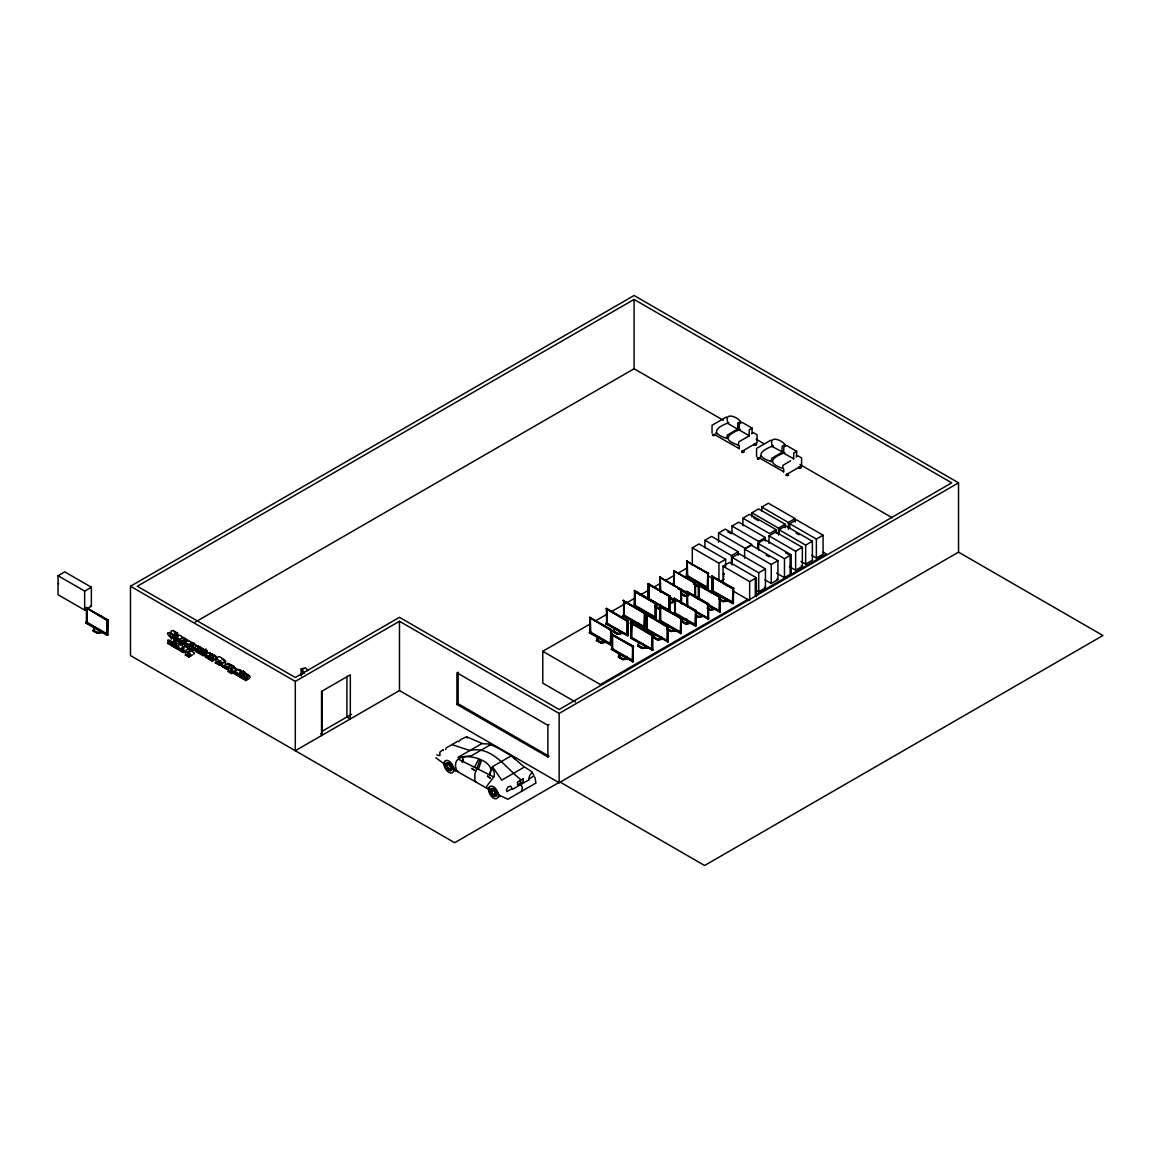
<?xml version="1.0" encoding="UTF-8"?>
<svg xmlns="http://www.w3.org/2000/svg" width="1161" height="1161" viewBox="0 0 1161 1161"><rect width="100%" height="100%" fill="white"/><g stroke="black" fill="none" stroke-linecap="round" stroke-linejoin="round"><path stroke-width="1.5" d="M346.921 676.37L346.892 717.005L350.303 718.964L350.332 674.802L321.539 691.419L321.539 735.566M752.009 432.676L752.168 428.162L742.14 422.372L739.397 423.736L739.049 429.947L749.353 435.723M796.504 455.838L796.664 451.324L786.636 445.534L783.893 446.898L783.544 453.109L793.848 458.885M185.731 640.321L186.95 640.335M201.564 649.55L200.36 647.243L196.862 649.275L198.081 650.74C198.415 653.454 195.266 650.465 196.659 649.086L200.171 647.069L200.171 648.738M462.775 759.686L462.789 759.613M235.291 669.273L234.957 667.793L233.927 668.054M723.709 576.32L723.884 576.654M177.502 636.184L177.43 634.936L175.209 634.965M206.861 653.033L203.262 655.181L202.609 653.121L207.166 651.103L206.107 650.494L202.609 652.511C204.089 650.45 198.531 651.756 201.085 652.25C199.242 654.369 205.12 657.619 203.335 654.47M207.558 652.888L209.894 652.584L211.97 655.181M751.66 433.88L753.199 432.574L757.074 434.765L757.074 442.617L742.764 450.874M796.156 457.042L797.694 455.736L801.569 457.927L801.569 465.764L787.26 474.036M445.737 749.455L445.998 748.032L457.913 741.153M224.102 661.189L223.652 660.261M444.46 761.674L444.576 763.517M489.042 787.419L489.158 789.248M179.868 644.95L180.927 644.877M715.016 435.331L714.392 434.33M754.099 444.286L754.447 445.156M757.538 457.492L757.538 458.972M758.888 458.972L759.381 457.782L757.538 457.623M788.566 475.27L787.608 474.196M799.218 466.969L798.594 467.97M248.207 676.341L249.325 676.355M489.478 774.837L491.524 767.769M489.231 774.706C500.609 759.018 447.493 745.841 456.563 770.091L459.016 772.471M478.419 769.264L481.351 760.847M103.358 632.324L97.335 633.282L92.895 630.742L94.476 627.259M101.036 632.266L97.553 632.818L93.693 630.612L95.057 627.245M596.507 640.596L598.089 636.75L596.507 640.596L600.963 643.121L606.985 642.164M597.305 640.117L601.166 642.309L606.39 641.83L601.166 642.657L597.305 640.466L598.684 637.084M597.305 640.466L598.684 637.433M613.037 631.729L614.619 627.883L613.037 631.729L617.478 634.269L623.501 633.311M613.835 631.25C624.574 636.344 609.061 632.672 615.199 628.217M613.835 631.599L615.199 628.58M630.887 623.472L632.252 620.09M618.436 657.213L620.018 653.367L618.436 657.213L622.876 659.738L628.914 658.795M626.577 658.737L623.094 659.288L619.234 657.082L620.613 653.701M619.234 657.082L620.613 654.049M655.515 605.316L656.575 603.343M637.708 645.922L642.149 648.114L648.172 647.504L642.149 648.462L637.708 645.922L639.276 642.091M638.492 645.458C649.246 650.537 633.732 646.88 639.871 642.425M663.599 639.087L657.576 640.045L653.135 637.505L654.18 634.835M653.135 637.505L654.717 634.022M661.277 639.029L657.794 639.58L653.933 637.389L655.297 634.008M653.933 637.389L655.297 634.356M681.086 592.299L682.146 589.977M681.362 593.344C692.203 598.916 676.297 593.808 682.726 590.659M667.038 627.462L668.097 625.489M667.314 628.507L668.678 625.474L667.314 628.856L671.174 631.062L676.399 630.234L671.174 630.713L667.314 628.856M693.436 583.881L695.018 580.384M695.613 580.718L694.234 583.751L698.095 585.957L703.319 585.129M682.741 617.681L681.159 621.179L685.614 623.718L691.637 623.109L685.614 624.067L681.159 621.527M691.042 622.775L685.817 623.602L681.957 621.396L683.336 618.029M681.957 621.396L683.336 618.378M719.167 598.06L720.226 595.724M726.771 600.73L723.288 601.296L719.443 599.091L720.807 595.709M474.501 767.29L478.564 759.323M479.957 760.078L474.864 773.966L474.878 780.671L476.315 782.267M491.335 767.508L493.512 770.904A5.457 4.049 81.1 0 1 493.759 776.985L487.098 785.75L486.474 788.029M215.67 657.503L215.003 656.502M741.589 451.397L741.806 452.456M743.722 452.456L743.722 451.237L741.806 451.353M785.953 474.864L786.911 474.196M788.421 475.459L787.927 474.269M798.594 467.564L800.843 467.215M801.061 468.159L800.248 466.896M716.076 432.618L715.8 435.302L739.296 448.683M185.673 638.695L182.161 640.727L184.512 642.236A1.596 0.914 60 0 1 184.933 642.947L187.356 643.833L189.098 647.722L179.694 642.294L180.71 642.12L179.694 639.363L183.191 637.331L185.673 638.695L183.336 640.857M185.02 643.209C186.645 639.827 192.175 640.306 191.463 644.268M216.991 658.069L215.873 656.139A1.93 1.117 60 0 0 214.858 656.052L211.099 658.331L214.596 655.399L214.596 656.299M458.653 741.69L460.641 739.586L466.519 736.742L467.259 738.077M203.291 653.527L207.166 651.103M211.099 658.331L211.36 658.084A1.93 1.117 60 0 1 212.376 658.156C216.251 662.467 208.211 655.559 212.361 661.16L215.873 659.129M244.623 677.69L248.135 674.759L244.884 677.443A1.93 1.117 60 0 1 245.914 677.516C249.717 681.768 241.807 674.933 245.9 680.52L249.397 678.488M248.135 675.658L248.396 675.412A1.93 1.117 60 0 1 249.412 675.499L250.152 677.443M739.296 446.027L739.006 448.712M760.571 455.78L760.295 458.464L783.791 471.845M783.791 469.189L783.501 471.859M712.767 434.461L712.419 435.331M754.447 443.937L754.099 444.808M185.673 639.508L188.024 640.219A1.596 0.914 60 0 1 188.43 640.916L188.532 641.191M521.536 791.367L522.377 787.463L520.404 783.849L520.346 779.249C505.63 767.798 491.495 745.275 469.828 750.543L451.948 744.593M58.05 575.725L64.755 571.865L91.371 587.234L91.371 606.231L84.666 610.091L58.05 594.722L58.05 575.725L84.666 591.094L91.371 587.234M107.871 620.453L85.972 607.624L107.871 619.742L107.262 635.401L85.827 623.022L86.436 621.962M86.582 608.683L87.046 622.311L85.827 623.022M130.482 586.261L634.08 295.504L958.536 482.831L958.536 552.143L559.138 782.732L399.486 690.563L295.3 750.717L295.3 681.42L130.482 586.261L130.482 655.559L454.633 842.712L558.833 782.558M634.08 299.436L137.288 586.261L295.3 677.487L399.486 617.333L559.138 709.502L951.73 482.831L634.08 299.436L634.08 368.748L195.28 622.078M106.797 620.366L107.871 619.742M106.652 634.341L107.262 620.09M107.871 634.341L107.262 635.401M173.918 636.968C174.208 640.582 167.648 635.865 167.605 633.558A1.553 0.9 60 0 1 167.648 632.919L169.854 632.469L173.308 634.806L177.502 632.73L177.502 634.69L174.005 636.707L172.263 634.53A6.24 3.599 60 0 0 171.073 633.79L169.869 633.891L170.028 635.502L172.974 637.52L177.43 634.936M173.308 634.806L177.502 632.73M172.017 642.018L176.53 640.219L176.53 641.989L173.033 644.007L171.93 642.73A7.546 4.354 60 0 0 169.999 641.191C167.097 639.174 180.956 651.64 168.867 643.963L167.924 643.833C165.007 637.621 181.755 655.921 167.721 640.698A1.466 0.842 60 0 1 168.069 639.987L169.506 640.204A9.056 5.224 60 0 1 170.986 641.119L173.033 642.236L176.53 640.219M176.356 646.198L178.838 647.199L180.274 650.799L173.642 646.967L174.847 646.895L173.816 642.744L177.314 640.727L179.853 642.12L179.853 644.166L176.356 646.198L176.356 644.137L182.03 640.945M173.642 646.967L175.979 645.618M182.233 643.121L183.046 641.975L183.583 643.905L182.233 643.121L185.731 641.104M176.356 647.838L177.169 646.721L177.735 648.636L176.356 647.838L178.692 646.488M179.244 649.434L182.741 647.417L182.117 644.906L179.853 644.166M185.804 645.821L186.413 644.224L185.31 643.513L185.731 645.777L188.067 644.428M192.349 655.051L188.837 657.068L185.092 654.906L186.123 654.731L185.092 650.653L189.606 648.578L188.575 644.486L192.087 642.468C200.519 644.399 184.236 648.984 194.627 643.862M187.951 646.3L190.288 644.95M194.656 649.565L192.32 650.915L191.115 649.449L191.115 648.302L193.452 646.953M203.088 650.987L203.088 648.752L199.59 650.77L200.606 654.369L195.57 651.321L194.119 647.693L197.631 645.676L200.171 647.069M187.632 652.047C195.121 646.837 187.56 655.486 185.092 650.653M188.837 657.068L187.632 654.47L189.969 653.121M196.789 651.379L199.126 650.029M200.272 651.51C201.071 651.089 206.6 647.664 206.107 650.494M200.272 651.785L204.597 650.233M199.59 653.004L206.107 649.246M203.77 652.453L206.789 651.495M202.769 655.007L206.411 653.092M212.361 661.16L208.617 658.984L209.648 658.824L208.617 656.067L212.115 654.035L214.596 655.399M208.53 657.924L207.732 658.49L205.555 657.271L204.22 654.369L207.195 655.181L208.559 657.648L205.7 656.183L207.95 657.982L210.896 656.299M208.617 658.984L210.954 657.634M211.157 659.695L213.493 658.345M215.278 662.844L216.614 662.641L215.278 658.65L218.79 656.633C219.269 656.067 229.515 662.597 224.552 662.162L221.054 664.194L223.289 667.459L218.486 663.076L219.821 665.456L215.278 662.844L217.615 661.494M218.486 662.249L220.488 663.294L218.486 661.291L218.486 662.249L220.822 660.899M222.404 666.341L225.916 664.324L224.552 662.162M233.869 672.204L231.532 673.554L227.788 671.377L228.819 671.218L227.788 667.125L231.286 665.108C239.732 667.038 223.449 671.624 233.825 666.501M231.532 673.554L230.328 670.942L232.664 669.592M240.907 673.844C238.948 674.483 238.716 678.053 236.771 674.73A2.191 1.263 60 0 1 235.712 674.744C230.197 671.914 239.253 672.974 235.32 672.451C231.358 669.824 242.896 667.067 241.677 673.104M245.9 680.52L238.861 676.457L239.892 676.282L238.861 673.525L242.373 671.508L244.913 672.901L244.913 675.136M238.861 676.457L241.198 675.107M238.861 673.525L241.401 674.918L244.913 672.901M242.141 678.343L243.171 678.184L242.156 675.426L245.653 673.395L248.135 674.759M242.417 678.503L241.401 677.153L243.737 675.804M244.695 679.054L248.193 677.023M726.351 417.017L712.041 425.289L712.041 433.14M728.76 422.662C715.452 427.698 710.329 433.445 727.294 438.51M295.3 681.42L399.486 621.266L559.138 713.434L958.536 482.831M737.351 429.28L727.294 435.099L726.597 438.452M740.37 429.367C727.062 434.403 721.939 440.135 738.889 445.214M748.961 435.985L738.889 441.79L738.207 445.142M770.846 440.179L756.537 448.451L756.537 456.302M773.255 445.824C759.947 450.86 754.824 456.607 771.775 461.672M783.283 451.614L771.775 458.261L771.093 461.599M784.865 452.529C772.05 457.666 766.158 462.818 782.993 468.478M322.671 730.98L351.536 714.32M790.583 460.801L782.993 465.314L782.703 468.304M751.922 516.964L751.922 512.77L758.626 508.895L785.242 524.264L785.242 527.718M761.747 511.304L761.747 507.096L768.437 503.235L795.067 518.604L795.067 522.058M704.901 547.803L704.901 540.271L711.606 536.397L738.222 551.765L738.222 555.219M742.909 525.715L742.909 518.198L749.614 514.323L776.23 529.692L776.23 533.146M692.304 565.218L692.304 547.818L699.009 543.958L725.64 559.326L725.64 566.234M718.586 532.986L725.291 529.126L751.907 544.494L745.202 548.355L718.586 532.986L718.586 542.187M731.981 533.552L731.981 526.02L738.686 522.16L765.302 537.528L765.302 540.982M634.936 591.733L634.936 605.621L634.632 590.499L656.081 602.878L656.081 618.189L634.022 606.158L634.632 590.499M634.632 591.21L655.776 603.764L655.776 617.652L655.152 603.415M708.413 573.94L686.514 561.111L708.413 573.229L707.804 588.888L686.369 576.509L686.978 560.85M610.57 630.118L611.179 644.355L611.179 630.467L589.585 617.463L611.484 629.581L610.875 645.24L589.44 632.861L590.049 631.802M669.665 596.71L648.07 583.707L669.97 595.825L669.36 611.484L669.97 610.425M681.551 589.977L659.651 577.148L708.283 604.678M634.791 591.82L681.043 618.247L681.188 632.76L681.188 618.871M606.884 609.583L606.884 623.472L606.564 608.349L628.014 620.729L628.014 636.025L605.955 623.994L606.564 622.935M687.123 562.171L687.588 575.798L686.369 576.509M590.209 618.537L590.659 632.15L589.44 632.861M606.564 609.046L627.709 621.614L627.709 635.502L627.1 621.251M648.68 584.767L669.36 596.173L668.751 610.425M660.275 578.207L660.725 591.834M695.541 583.519L673.641 570.704L695.541 582.807L695.541 597.407M606.724 609.67L607.188 623.297L605.955 623.994M645.066 613.298L623.167 600.484L645.066 612.602L644.457 628.246L623.022 615.867L623.631 614.808M674.251 571.763L674.106 585.739M623.776 601.543L644.457 612.95L643.847 627.187M575.45 701.999L542.767 683.132L542.767 651.292L589.875 624.11M594.577 621.382L607.145 614.14M611.847 611.412L633.819 598.728M640.103 595.1L647.954 590.572M654.238 586.944L660.507 583.315M665.224 580.602L674.643 575.159M677.777 573.345L687.196 567.918M456.926 704.451L458.131 703.755L549.066 756.261L547.876 756.957L456.926 704.451L456.926 672.799L547.876 725.291L549.066 724.609M634.022 606.158L635.241 605.447L635.241 591.559M647.911 598.394L648.52 583.446M669.36 610.062L648.52 598.742L669.36 610.773M673.482 585.376L674.091 570.428M623.022 615.867L624.241 615.17L624.241 601.282M751.922 512.77L778.538 528.139L785.242 524.264M761.747 507.096L788.363 522.465L795.067 518.604M704.901 540.271L731.517 555.64L738.222 551.765M776.23 529.692L769.525 533.567L742.909 518.198M692.304 547.818L718.935 563.187L725.64 559.326M744.622 558.296L744.622 549.109L751.327 545.235L777.943 560.603L777.943 579.6L771.238 583.475L764.968 579.861M731.981 526.02L758.597 541.389L765.302 537.528M779.06 533.944L779.06 529.75L785.765 525.875L812.381 541.244L812.381 560.241L805.676 564.115L800.974 561.402M789.741 527.892L789.741 523.684L796.446 519.823L823.076 535.192L823.076 554.189L816.372 558.049L811.67 555.335M769.017 543.392L769.017 535.86L775.708 531.999L802.338 547.368L802.338 566.365L795.633 570.225L789.364 566.612M732.112 564.957L732.112 557.425L738.817 553.55L765.433 568.919L765.433 587.916L758.728 591.791L755.608 589.977M757.857 547.513L757.857 543.304L764.562 539.444L791.178 554.813L791.178 573.81L784.473 577.67L776.636 573.157M655.007 603.502L656.081 602.878M707.354 573.839L708.413 573.229M610.425 630.205L611.484 629.581M668.896 596.449L669.97 595.825M680.491 589.89L681.551 589.266L681.551 603.865M611.484 630.292L589.585 617.463M626.94 621.338L628.014 620.729M723.042 583.62L723.042 566.22L729.747 562.359L756.362 577.728L756.362 596.725M694.467 583.432L695.541 582.807M643.992 613.211L645.066 612.602M659.114 605.113L660.493 604.315M696.136 611.237L674.236 598.408L696.136 610.526L695.526 626.185L660.043 605.607L660.362 620.729L659.738 606.492M611.978 648.418L611.368 649.478L632.803 661.857L633.413 646.213L611.513 634.095L632.963 646.474L633.108 660.972L632.498 646.735M630.626 638.202L631.845 637.491L631.845 623.602L630.931 637.316L631.236 622.543L652.685 634.922L652.685 650.233L630.626 638.202L631.236 622.543M733.621 588.917L711.722 576.103L733.621 588.221L733.012 603.865L711.562 591.486L712.172 590.427M646.982 615.359L646.982 629.262L646.662 614.125L668.112 626.505L668.112 641.815L646.053 629.784L646.662 628.725M660.043 606.303L681.492 618.682M686.064 591.297L684.7 592.095L687.588 593.764M631.236 623.254L652.38 635.807L652.38 649.696L651.756 635.459M698.719 584.36L698.414 599.134L698.719 584.36L720.168 596.739L720.168 612.036L707.296 605.316M611.978 634.53L633.108 647.083M646.662 614.837L667.807 627.39L667.807 641.278L667.198 627.042M660.203 606.927L680.883 618.334L680.273 632.571M687.297 592.734L687.443 606.535L687.138 591.413L708.587 603.793L708.587 619.089L695.715 612.369M612.123 635.154L632.803 646.561L632.194 660.798M698.719 585.071L720.168 597.451M712.332 577.162L733.012 588.569L732.402 602.806M646.822 615.461L647.287 629.073L646.053 629.784M674.846 599.468L707.963 618.029L707.963 604.141M698.878 585.681L719.544 597.088L718.935 611.339M638.492 622.76L637.113 623.544L634.225 621.875M724.116 573.36L723.492 574.579M724.101 574.231L724.116 574.797M654.848 617.478L655.617 603.139L634.182 590.76M707.194 587.829L707.804 573.578M656.081 617.478L655.472 618.537M610.265 644.181L610.875 629.944M708.413 587.829L707.804 588.888M611.484 644.181L610.875 645.24M626.795 635.314L627.564 620.99L606.115 608.611M720.27 581.414L724.29 579.092M605.955 623.297L628.014 635.328M645.066 627.187L644.457 628.246M680.419 618.595L681.492 617.986L680.883 633.63L659.433 621.251L660.043 605.607M659.433 621.251L660.667 620.554L660.667 606.666M675.31 599.207L675.31 613.095L674.091 613.806L674.701 612.747M711.562 591.486L712.781 590.789L712.781 576.901M611.368 649.478L612.587 648.781L612.587 634.893M686.833 606.187L687.138 591.413M744.622 549.109L771.238 564.478L777.943 560.603M779.06 529.75L805.676 545.119L812.381 541.244M789.741 523.684L816.372 539.052L823.076 535.192M769.017 535.86L795.633 551.228L802.338 547.368M732.112 557.425L758.728 572.794L765.433 568.919M651.611 635.546L652.685 634.922M732.547 588.83L733.621 588.221M757.857 543.304L784.473 558.673L791.178 554.813M632.353 646.822L633.413 646.213M667.038 627.129L668.112 626.505M695.076 611.15L696.136 610.526M719.094 597.364L720.168 596.739M707.513 604.402L708.587 603.793M723.042 566.22L749.658 581.588L756.362 577.728M641.83 644.21L643.209 643.412M686.659 619.016L685.295 619.814L688.183 621.483M626.838 656.371L625.46 657.155L622.572 655.486M660.159 637.462L661.523 636.678M651.452 649.521L652.221 635.198L630.786 622.804M681.492 632.571L680.883 633.63M652.685 649.521L652.076 650.581M666.893 641.104L667.648 626.78L646.213 614.387M694.917 625.126L695.526 610.875M633.413 660.798L632.803 661.857M711.562 590.775L733.621 602.806M668.112 641.104L667.502 642.164M696.136 625.126L695.526 626.185M720.168 611.339L719.559 612.398M708.587 618.392L707.978 619.452M491.001 744.462L471.729 755.593L457.913 757.422L481.728 743.679L489.216 743.983L497.706 747.815M747.916 599.337L600.353 684.54L542.767 651.292M755.767 594.809L826.414 554.029L823.294 552.23M511.899 788.754L506.922 791.642L506.53 789.553L508.054 786.824L510.753 786.171L512.509 789.364L529.503 779.553L528.894 778.944C529.068 774.924 532.855 769.743 533.886 776.07L528.894 778.944M173.511 631.7L174.571 631.758A6.24 3.599 60 0 1 175.384 632.223M194.627 644.413L197.602 646.575A1.495 0.856 60 0 1 197.747 647.272M191.115 646.445L194.09 648.593A1.495 0.856 60 0 1 194.206 649.58L192.726 649.928L191.115 648.302M191.144 650.581L194.119 652.729A1.495 0.856 60 0 1 194.221 653.716L193.423 654.223M187.632 652.598L190.622 654.746A1.495 0.856 60 0 1 190.723 655.733L189.243 656.081L187.632 654.47M233.825 667.053L236.815 669.2A1.495 0.856 60 0 1 236.917 670.187M230.328 669.084L233.303 671.232A1.495 0.856 60 0 1 233.419 672.219L231.939 672.567L230.328 670.942M714.668 435.564L712.767 435.564M728.121 423.083C723.448 412.576 735.668 415.391 740.645 421.588M772.616 446.245C767.929 435.738 780.163 438.553 785.141 444.75M782.63 452.035L771.934 446.404M488.752 744.694L491.263 744.07L491.582 745.043M301.163 675.992L301.163 668.925L305.546 667.778L307.781 670.637M303.993 668.707L302.44 669.113L302.44 674.352M320.683 733.781L322.236 733.375L322.236 690.984M756.072 445.156L754.723 445.156M742.082 451.237L743.925 451.513M743.432 452.456L742.082 452.456M758.888 458.842L757.538 458.842M786.577 474.385L787.608 474.312M93.693 630.612L97.553 632.469L102.778 631.642M92.895 630.742L97.335 632.934L103.358 631.976M694.917 584.723L697.892 586.421L702.405 585.695M685.222 595.535L688.705 594.983M680.564 593.46L685.005 595.999L688.705 595.332M680.564 593.822L685.005 596.348L688.023 595.869M674.715 601.442L671.232 602.341M675.542 601.732L671.029 602.806L675.542 602.095M719.443 599.091L723.288 600.934L726.771 600.382M718.644 598.858L723.085 601.398L729.108 600.44M718.644 599.221L723.085 601.746L729.108 600.803M707.267 608.001L709.835 609.467L715.06 608.64M639.972 624.487L634.748 625.315L630.887 623.123M636.039 625.547L640.553 624.821M637.549 625.648L640.553 625.184M695.686 615.054L698.254 616.52L703.479 615.693M617.696 633.456L621.179 632.89M613.037 631.381L617.478 633.906L623.501 632.963M681.957 621.048L685.817 623.254L691.042 622.427M666.516 628.638L670.956 631.163L676.979 630.568L670.956 631.526L666.516 628.986M596.507 640.233L600.963 642.773L606.985 641.815M653.933 637.041L657.794 639.232L661.277 638.681M662.089 638.985L657.576 639.696L653.135 637.157M642.352 647.649L647.577 646.822M619.234 656.734L623.094 658.926L626.577 658.374M618.436 656.85L622.876 659.39L628.914 658.432M713.362 434.388L714.886 434.751M800.248 468.405L798.724 468.043M787.608 475.691L786.302 475.488M740.558 421.458L737.699 423.054L737.743 429.019M752.168 428.162L749.309 429.759L749.077 435.738M785.054 444.619L782.195 446.216L781.963 452.195M796.664 451.324L793.805 452.921L793.573 458.9M755.405 443.705L756.348 444.053M755.056 445.36L754.229 444.881M462.441 762.458C460.99 761.834 463.457 757.93 463.428 760.47M221.054 664.194C226.09 664.745 215.699 657.953 215.278 658.65M467.027 736.959L482.12 743.446M209.677 653.077L210.751 654.354L209.198 653.454M756.072 443.807L756.754 444.605M436.812 754.926L439.975 755.622L439.845 752.139L443.255 749.614L443.4 750.499M458.682 759.338L493.759 776.985M499.332 795.212L507.894 799.247L535.961 783.022L534.887 777.13M179.694 639.363L182.161 640.727M188.575 644.486L191.115 645.879M194.119 647.693L196.659 649.086M208.617 656.067L211.099 657.431M227.788 667.125L230.328 668.518M242.156 675.426L244.623 676.79M189.62 649.986L188.604 648.622L191.144 650.029M173.816 642.744L176.356 644.137M200.36 647.243L203.088 648.752M196.862 649.275L199.59 650.77M445.098 764.591L435.854 757.756M489.811 789.915L455.214 770.323L453.356 766.811M694.234 584.099L698.095 585.957M694.917 585.071L697.892 586.421M707.267 608.349L709.835 609.467M695.686 615.403L698.254 616.52M655.791 606.347L659.637 608.553M659.637 608.901L655.791 606.695L657.155 603.676M654.993 606.477L659.433 609.365L654.993 606.826M498.287 748.221L511.13 755.637L524.308 767.073L501.683 780.134L492.467 766.666L511.043 755.942L512.407 756.812M958.536 552.143L1102.95 635.517L704.611 865.496L560.197 782.122M634.08 368.748L723.274 420.238M756.13 439.206L763.953 443.72M799.944 464.502L892.272 517.806M727.439 423.243L737.467 429.033M796.011 533.03L799.073 534.786M753.736 517.937L758.322 520.592M785.518 552.767L788.58 554.537M801.264 565.741L802.338 566.365M727.889 531.854L730.951 533.625M766.158 555.045L769.221 556.801M791.178 573.81L790.104 573.186L790.104 555.422M776.869 578.991L777.943 579.6M764.373 587.306L765.433 587.916M698.937 568.179L701.839 569.848M686.514 561.111L707.963 573.49L708.108 588.003L708.108 574.115M711.722 576.103L733.157 589.178M707.963 575.856L712.665 578.57M732.446 590.644L749.658 600.585M687.588 575.798L707.804 587.466M712.781 590.789L733.012 602.457M686.369 575.798L708.413 588.525M697.572 582.517L700.46 584.186M722.766 597.494L725.669 599.163M698.269 584.622L719.704 597.001M686.064 577.757L688.966 579.426M673.641 570.704L695.091 583.083L695.236 597.581M698.414 585.246L699.024 599.482M695.236 583.693L694.626 595.491M699.111 598.742L701.999 600.411M686.688 591.675L708.123 604.054L708.283 618.566L707.659 604.315M700.881 600.208L704.001 602.008M707.107 603.793L719.544 610.976M672.088 584.215L674.976 585.884M698.109 599.308L699.328 599.308L699.328 585.42M707.905 604.968L720.168 612.036M659.651 577.148L688.096 593.822M681.246 590.151L680.636 601.949M678.082 588.743L687.268 594.04M674.236 598.408L695.686 611.499M648.07 583.707L669.505 596.086L669.665 610.599L669.055 596.362M696.324 612.021L708.587 619.089M670.057 597.233L674.73 599.918M669.302 597.494L675.673 601.166M670.71 598.554L673.612 600.222M668.692 597.842L674.817 601.383M675.31 613.095L695.526 624.763M674.091 613.095L696.136 625.823M635.241 605.447L655.457 617.115M660.667 620.554L680.883 632.223M634.022 605.447L656.081 618.189M659.433 620.554L681.492 633.282M623.167 600.484L644.616 613.559M658.635 621.454L661.523 623.123M624.241 615.17L644.457 626.838M623.022 615.156L645.066 627.898M647.287 629.073L667.502 640.756M646.053 629.073L668.112 641.815M643.209 629.872L646.096 631.54M607.188 623.297L627.404 634.965M631.845 637.491L652.061 649.173M630.626 637.491L652.685 650.233M617.173 630.002L620.061 631.686M602.022 624.531L604.91 626.2M590.659 632.15L610.875 643.833M589.44 632.15L611.484 644.892M612.587 648.781L632.803 660.449M611.368 648.781L633.413 661.509M221.983 659.259L223.173 659.956M202.609 652.511L203.668 653.135M188.575 648.752L192.32 650.915M90.311 605.607L91.371 606.231M98.395 614.691L101.297 616.36M85.972 607.624L107.422 620.714M87.046 622.311L107.262 633.979M85.827 622.311L107.871 635.038M97.031 629.03L99.919 630.699M173.657 639.958L174.426 640.48M525.236 767.319L532.493 772.239M175.761 632.498L176.748 633.485M175.514 640.001L174.498 639.101A9.056 5.224 60 0 0 173.018 638.187L171.567 637.97A1.466 0.842 60 0 0 171.233 638.681L171.291 639.072M513.844 757.915L514.613 758.713A5.457 1.887 45.1 0 1 515.397 759.512M176.82 632.789L173.352 630.438L171.16 630.902A1.553 0.9 60 0 0 171.102 631.526L171.233 632.019M195.745 645.153L196.122 646.242M301.163 668.925L304.501 673.206M231.286 665.108L232.316 666.458M192.087 642.468L193.103 643.833M182.741 647.417L183.772 648.767M245.653 673.395L246.683 674.759M242.373 671.508L243.404 672.872M212.115 654.035L213.145 655.399M197.631 645.676L198.647 647.025M499.128 795.111L497.924 792.542M177.023 633.862L177.502 634.69M206.281 652.99L206.107 651.103M182.901 638.071L181.101 635.996A6.371 3.672 60 0 0 179.636 635.241L178.228 635.314L178.228 636.562M188.575 649.521L186.776 647.446A6.371 3.672 60 0 0 185.31 646.692L183.917 646.764L183.902 648.012M231.213 665.935C231.024 664.136 226.395 661.77 227.121 664.847M238.818 670.419L240.167 671.305M233.941 671.653L237.091 672.422L238.571 675.194M462.891 757.074L462.891 761.456M816.372 539.052L816.372 558.049M805.676 545.119L805.676 564.115M795.633 551.228L795.633 570.225M788.363 522.465L788.363 529.372M784.473 558.673L784.473 577.67M778.538 528.139L778.538 535.047M771.238 564.478L771.238 583.475M758.728 572.794L758.728 591.791M758.597 541.389L758.597 550.024M755.303 578.338L755.303 596.101M749.658 581.588L749.658 598.858M731.517 555.64L731.517 564.275M718.935 563.187L718.935 580.456M712.172 575.827L712.172 591.138M694.931 583.17L694.931 597.059M687.443 592.647L687.443 606.535M681.101 589.527L681.246 602.298M680.941 589.628L680.941 603.517M674.701 598.147L674.701 613.443M674.41 585.565L673.786 571.314L673.786 585.202M660.42 592.008L659.811 577.772L659.811 589.919M660.116 576.886L660.116 591.486M657.794 639.232L657.576 640.045M650.973 615.127L645.748 615.954M649.13 584.505L649.13 598.394M648.825 584.68L648.825 598.568M648.215 584.331L648.215 598.22M646.662 614.125L646.662 629.436M631.671 620.105L630.089 623.239M623.631 600.222L623.631 615.519M612.282 635.067L612.282 648.955L611.673 634.704M611.978 633.833L611.978 649.13M606.564 608.349L606.564 623.646M590.354 618.45L590.354 632.339L589.744 618.087M590.049 617.202L590.049 632.513M559.138 713.434L559.138 782.732M547.876 725.291L547.876 756.957M458.131 672.103L458.131 703.755M399.486 621.266L399.486 690.563M241.401 674.918L241.401 677.153M174.005 634.748L174.005 636.707M173.033 642.236L173.033 644.007M86.436 607.363L86.436 622.659M84.666 591.094L84.666 610.091M58.514 583.214L58.5 584.085M173.497 639.16A7.546 4.354 60 0 1 175.064 640.335M500.42 796.446A6.981 4.034 60 0 1 498.446 796.402M455.852 770.715A6.981 4.034 60 0 1 453.878 770.672M176.196 638.594C177.038 643.049 179.099 637.36 176.196 638.594M181.871 650.044C182.683 654.47 184.817 648.839 181.871 650.044M189.141 654.427C187.356 656.56 187.893 650.508 189.141 654.427M192.624 648.259C190.912 650.436 191.318 644.326 192.624 648.259M231.823 670.898C230.11 673.075 230.546 666.965 231.823 670.898M205.715 655.341L207.253 656.371L205.715 655.341M225.103 666.53L226.642 667.56L225.147 666.429M228.601 664.513L230.139 665.543L228.644 664.411M236.655 674.077L235.364 673.482L236.655 674.077M223.492 665.804L224.944 668.475L227.832 669.665L225.147 667.59L227.948 668.852L226.584 666.385L223.492 665.804M239.819 673.119L241.343 674.323L239.819 673.119M243.331 671.087L244.855 672.292L243.331 671.087M174.585 637.549C174.382 642.091 183.191 642.381 177.589 638.013A6.371 3.672 60 0 0 176.124 637.258L174.585 637.549M180.26 648.999C180.071 653.541 188.88 653.832 183.278 649.463A6.371 3.672 60 0 0 181.813 648.709L180.26 648.999M471.859 768.451L474.747 770.469L471.859 768.451M487.489 776.187L490.377 778.204L487.489 776.187M523.205 778.871L517.501 782.166L517.545 784.981L523.248 781.687L523.205 778.871M651.568 615.112L645.545 616.418L651.568 615.112M715.655 608.974L709.632 610.28L715.655 608.974M704.074 616.027L698.051 617.333L704.074 616.027M687.283 562.084L687.283 575.972L687.283 562.084M712.477 577.075L712.477 590.964L712.477 577.075M733.317 589.091L733.317 602.98L733.317 589.091M719.864 597.625L719.864 611.513L719.864 597.625M675.005 599.381L675.005 613.269L675.005 599.381M695.831 611.412L695.831 625.3L695.831 611.412M623.936 601.456L623.936 615.345L623.936 601.456M644.761 613.472L644.761 627.361L644.761 613.472M86.741 608.596L86.741 622.485L86.741 608.596M107.567 620.627L107.567 634.516L107.567 620.627M444.024 764.751A6.981 4.034 60 0 0 451.977 772.95A6.981 4.034 60 0 0 450.715 762.458A6.981 4.034 60 0 0 444.024 764.751M488.607 790.481A6.981 4.034 60 0 0 496.56 798.681A6.981 4.034 60 0 0 495.283 788.188A6.981 4.034 60 0 0 488.607 790.481M490.276 790.597A4.528 2.612 60 0 0 495.079 796.577A4.528 2.612 60 0 0 495.079 790.177A4.528 2.612 60 0 0 490.276 790.597M490.552 790.757A4.151 2.395 60 0 0 494.949 796.228A4.151 2.395 60 0 0 494.949 790.365A4.151 2.395 60 0 0 490.552 790.757M491.466 791.294A2.844 1.64 60 0 0 494.484 795.038A2.844 1.64 60 0 0 494.484 791.018A2.844 1.64 60 0 0 491.466 791.294M491.814 791.483A2.351 1.364 60 0 0 494.31 794.603A2.351 1.364 60 0 0 494.31 791.265A2.351 1.364 60 0 0 491.814 791.483M445.708 764.867A4.528 2.612 60 0 0 450.512 770.846A4.528 2.612 60 0 0 450.512 764.431A4.528 2.612 60 0 0 445.708 764.867M445.969 765.026A4.151 2.395 60 0 0 450.366 770.498A4.151 2.395 60 0 0 450.366 764.635A4.151 2.395 60 0 0 445.969 765.026M446.898 765.549A2.844 1.64 60 0 0 449.917 769.308A2.844 1.64 60 0 0 449.917 765.288A2.844 1.64 60 0 0 446.898 765.549M447.246 765.752A2.351 1.364 60 0 0 449.742 768.858A2.351 1.364 60 0 0 449.742 765.534A2.351 1.364 60 0 0 447.246 765.752"/></g></svg>
